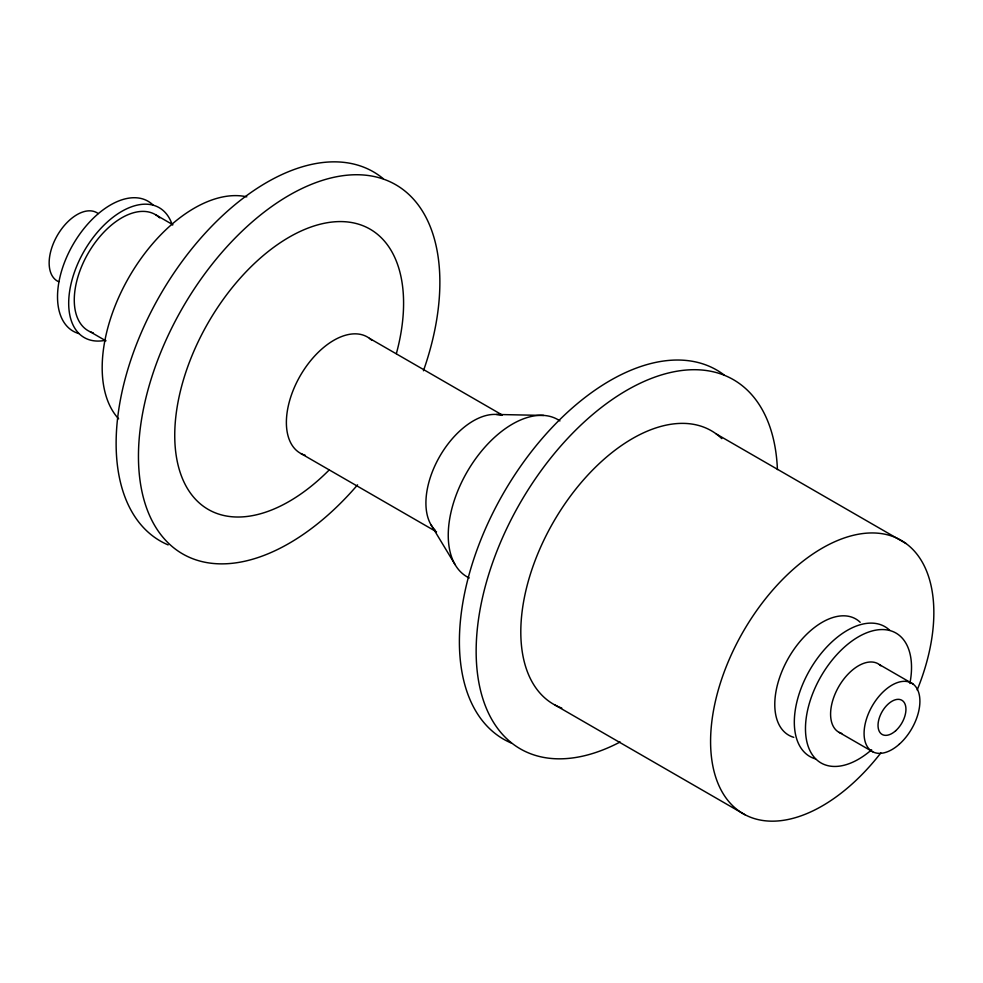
<?xml version="1.0" encoding="UTF-8"?>
<svg xmlns="http://www.w3.org/2000/svg" width="983" height="983" viewBox="0 0 983 983"><rect width="100%" height="100%" fill="white"/><g stroke="black" fill="none" stroke-linecap="round" stroke-linejoin="round"><path stroke-width="1.47" d="M496.501 414.457L543.734 415.428M716.238 433.945L906.019 543.513M369.436 338.324L502.325 415.059M879.453 664.619L912.937 683.947M839.187 732.421L872.671 751.749M300.982 453.593L436.538 531.852M555.198 705.155L744.967 814.723M155.928 214.921L172.934 224.775M90.252 331.799L105.906 340.868M430.996 524.775L455.117 564.66M58.783 281.752A39.467 22.793 -60 0 1 57.321 235.453A39.467 22.793 -60 0 1 98.153 213.569M78.775 333.544A74.991 43.301 -60 0 1 73.049 244.534A74.991 43.301 -60 0 1 153.004 204.98M105.562 340.265A74.991 43.301 -60 0 1 84.219 250.972A74.991 43.301 -60 0 1 172.222 224.824M93.274 332.893A67.102 38.742 -60 0 1 88.163 253.258A67.102 38.742 -60 0 1 159.688 217.87M118.624 418.844A130.248 75.2 -60 0 1 129.154 276.923A130.248 75.2 -60 0 1 246.794 196.833M168.142 544.901A213.127 123.047 -60 0 1 161.544 292.688A213.127 123.047 -60 0 1 383.051 178.525M357.579 484.852A213.127 123.047 -60 0 1 140.311 482.469A213.127 123.047 -60 0 1 312.741 183.809A213.127 123.047 -60 0 1 423.44 370.775M329.145 470.009A161.826 93.422 -60 0 1 175.552 450.583A161.826 93.422 -60 0 1 302.752 230.268A161.826 93.422 -60 0 1 396.37 353.573M305.381 455.35A67.102 38.742 -60 0 1 300.27 375.715A67.102 38.742 -60 0 1 371.795 340.327M435.383 530.402A67.102 38.742 -60 0 1 439.806 456.272A67.102 38.742 -60 0 1 501.797 415.379M469.26 577.979A90.78 52.406 -60 0 1 467.048 472A90.78 52.406 -60 0 1 559.929 420.921M511.418 743.099A213.127 123.047 -60 0 1 503.542 493.073A213.127 123.047 -60 0 1 724.004 374.879M620.138 741.993A213.127 123.047 -60 0 1 476.165 648.682A213.127 123.047 -60 0 1 624.61 391.566A213.127 123.047 -60 0 1 777.418 469.579M561.772 708.079A157.87 91.149 -60 0 1 555.211 518.999A157.87 91.149 -60 0 1 721.805 438.639M880.879 752.855A157.87 91.149 -60 0 1 712.478 764.061A157.87 91.149 -60 0 1 842.689 538.524A157.87 91.149 -60 0 1 917.188 689.968M793.785 737.324A67.102 38.742 -60 0 1 788.673 657.688A67.102 38.742 -60 0 1 860.199 622.3M815.558 758.925A74.991 43.301 -60 0 1 809.845 669.915A74.991 43.301 -60 0 1 889.787 630.361M871.614 749.759A74.991 43.301 -60 0 1 805.655 733.601A74.991 43.301 -60 0 1 862.914 634.44A74.991 43.301 -60 0 1 909.877 683.48M841.767 733.453A39.467 22.793 -60 0 1 838.757 686.613A39.467 22.793 -60 0 1 880.842 665.798M899.212 744.303A39.467 22.793 -60 0 0 911.72 683.16A39.467 22.793 -60 0 0 865.028 724.557A39.467 22.793 -60 0 0 899.212 744.303M895.599 730.824A19.734 11.391 -60 0 0 901.853 700.252A19.734 11.391 -60 0 0 878.507 720.957A19.734 11.391 -60 0 0 895.599 730.824"/></g></svg>
